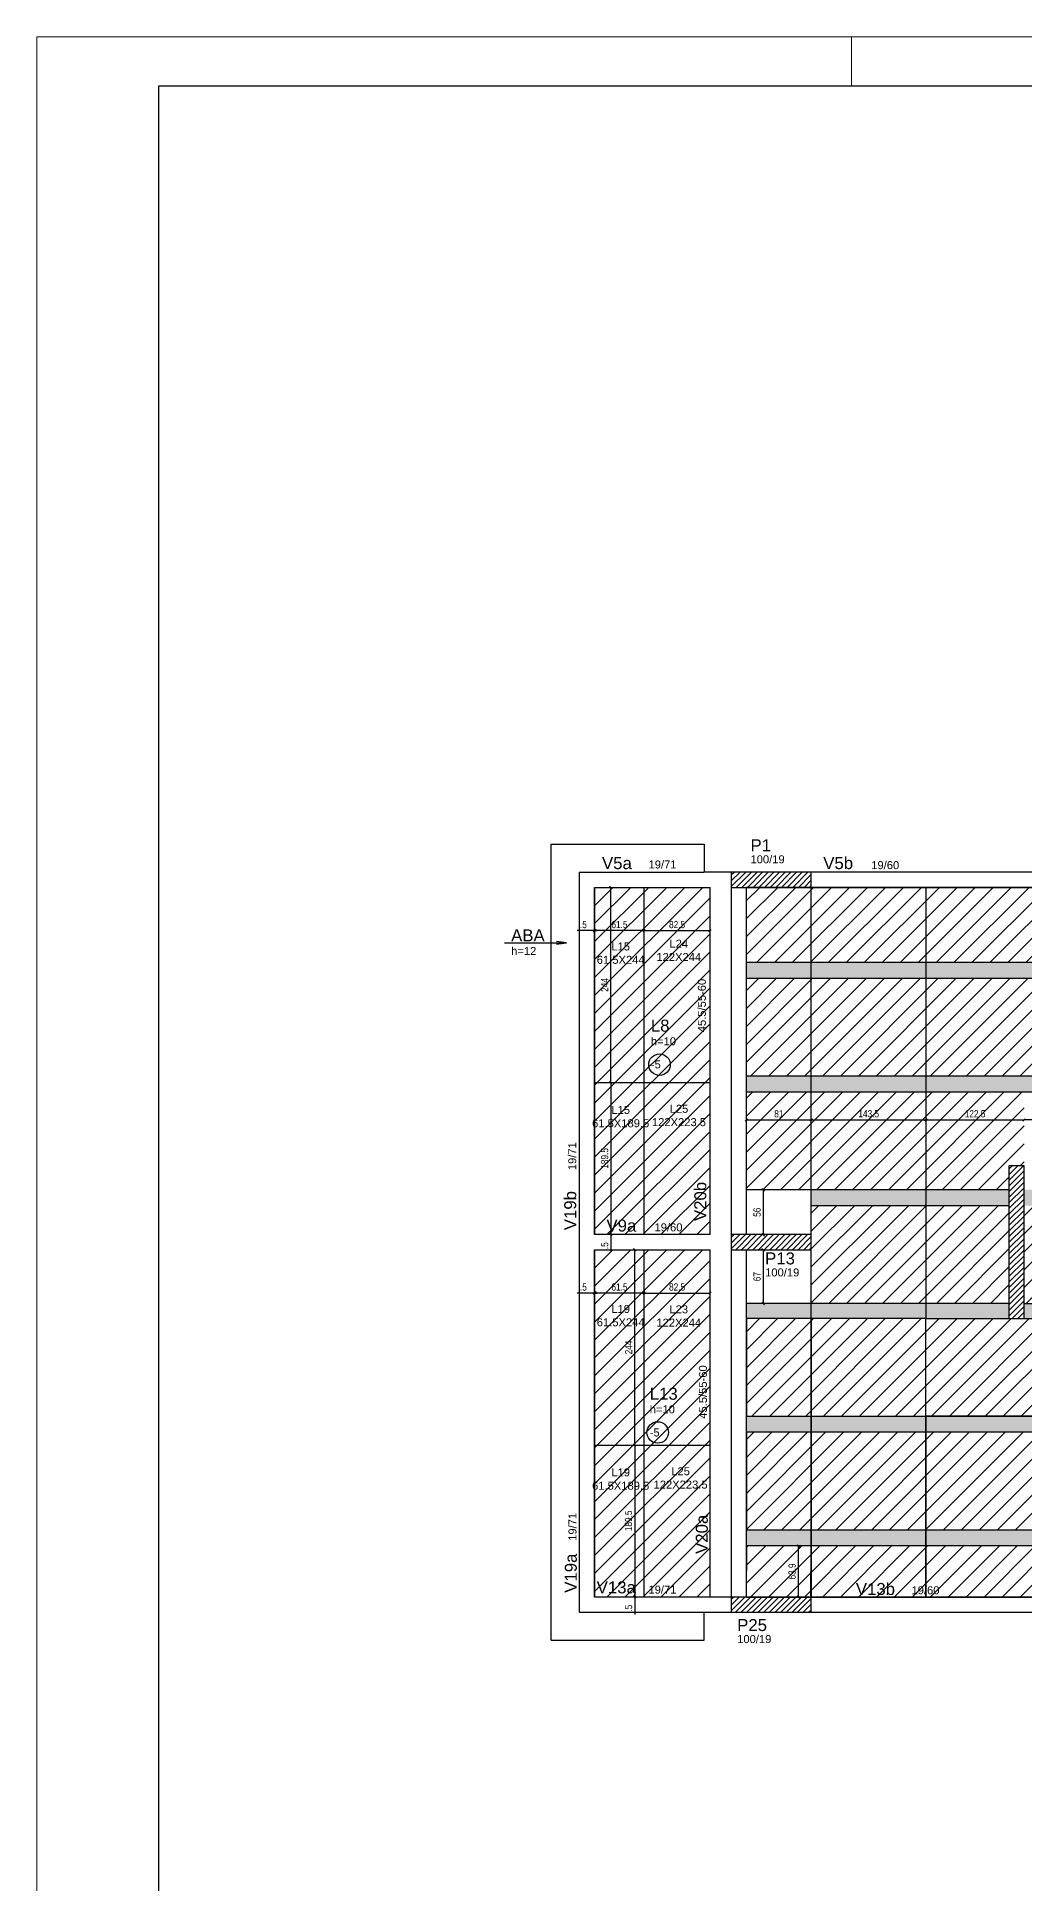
# Model space of a CAD drawing. Extents: x 2666 to 8994, y 352 to 3973.
# Drawn here: x 2666 to 3900, y 1666 to 3973 of the extents above; entities that cross this region are included whole.
import ezdxf

# ---------------------------------------------------------------- set-up
doc = ezdxf.new("R2010")
doc.units = 0
doc.linetypes.add('ESTILO_TQS_0001', pattern=[1, 0.7, -0.3])
for name, color, linetype in [('1', 1, 'Continuous'), ('3', 3, 'Continuous'), ('4', 4, 'Continuous'), ('8', 8, 'Continuous'), ('AUX00', 7, 'Continuous'), ('COTA', 241, 'Continuous'), ('ES-VIGA', 3, 'Continuous'), ('L-D', 2, 'Continuous'), ('L-N', 4, 'Continuous'), ('P-D', 2, 'Continuous'), ('Painéis', 200, 'Continuous'), ('PIL-N', 4, 'Continuous'), ('Pilares', 5, 'Continuous'), ('VIG-D', 2, 'Continuous'), ('VIG-N', 4, 'Continuous')]:
    doc.layers.add(name, color=color, linetype=linetype)
for name, color, linetype, lineweight in [('FOLHA', 255, 'Continuous', 5), ('Hachura', 251, 'Continuous', 9), ('REAPROVEITAMENTO', 251, 'Continuous', 9)]:
    doc.layers.add(name, color=color, linetype=linetype, lineweight=lineweight)
doc.styles.add('COTA TECNICA-50', font='techl___.ttf', dxfattribs={"height": 9})
doc.styles.get("Standard").update_dxf_attribs({"font": 'arial.ttf'})
doc.dimstyles.new('COTA PAINEL-50', dxfattribs={"dimtxt": 9, "dimasz": 3, "dimexe": 3, "dimexo": 3, "dimgap": 3, "dimtad": 1, "dimdec": 1, "dimzin": 12, "dimdsep": 46, "dimtxsty": 'COTA TECNICA-50', "dimblk1": 'OBLIQUE', "dimblk2": 'OBLIQUE', "dimsah": 1, "dimcen": 0.9, "dimclrd": 4, "dimclre": 4, "dimclrt": 240, "dimadec": 1, "dimazin": 3, "dimtfac": 1, "dimtdec": 1, "dimtmove": 0, "dimatfit": 3, "dimfxl": 1, "dimtolj": 1, "dimtzin": 12, "dimarcsym": 0})
pattern_1 = [(45, (333.8, -11.191), (-11.22532, 11.22532), [])]

# ---------------------------------------------------------------- blocks, each defined once
blk = doc.blocks.new('_Oblique')
at = {"color": 0, "linetype": 'ByBlock', "lineweight": -2}
blk.add_line((-0.5, -0.5), (0.5, 0.5), dxfattribs=at)
blk = doc.blocks.new('*D62')
at = {"layer": 'COTA', "color": 4, "lineweight": -2, "transparency": 16777216}
for p, q in [((3396.1, 2457), (3416, 2457)), ((3413, 2213), (3413, 2457)), ((3396.1, 2213), (3416, 2213))]:
    blk.add_line(p, q, dxfattribs=at)
at = {"layer": 'Defpoints', "color": 0, "transparency": 16777216}
for p in [(3393.1, 2457), (3413, 2457), (3393.1, 2213)]:
    blk.add_point(p, dxfattribs=at)
at = {"layer": 'COTA', "color": 4, "lineweight": -2, "transparency": 16777216, "xscale": 3, "yscale": 3, "zscale": 3}
for p, rotation in [((3413, 2457), 90), ((3413, 2213), 270)]:
    blk.add_blockref('_Oblique', p, dxfattribs=dict(at, rotation=rotation))
at = {"layer": 'COTA', "color": 240, "transparency": 16777216, "insert": (3405.4, 2335), "char_height": 9, "attachment_point": 5, "rotation": 90, "style": 'COTA TECNICA-50'}
blk.add_mtext('\\A1;244', dxfattribs=at)
blk = doc.blocks.new('*D63')
at = {"layer": 'COTA', "color": 4, "lineweight": -2, "transparency": 16777216}
blk.add_line((3424.7, 2402.9), (3363.2, 2402.9), dxfattribs=at)
at = {"layer": 'Defpoints', "color": 0, "transparency": 16777216}
for p in [(3363.2, 2402.9), (3363.2, 2402.9), (3424.7, 2402.9)]:
    blk.add_point(p, dxfattribs=at)
at = {"layer": 'COTA', "color": 4, "lineweight": -2, "transparency": 16777216, "xscale": 3, "yscale": 3, "zscale": 3, "rotation": 180}
blk.add_blockref('_Oblique', (3363.2, 2402.9), dxfattribs=at)
at = {"layer": 'COTA', "color": 4, "lineweight": -2, "transparency": 16777216, "xscale": 3, "yscale": 3, "zscale": 3}
blk.add_blockref('_Oblique', (3424.7, 2402.9), dxfattribs=at)
at = {"layer": 'COTA', "color": 240, "transparency": 16777216, "insert": (3394, 2410.5), "char_height": 9, "attachment_point": 5, "style": 'COTA TECNICA-50'}
blk.add_mtext('\\A1;61.5', dxfattribs=at)
blk = doc.blocks.new('*D64')
at = {"layer": 'COTA', "color": 4, "lineweight": -2, "transparency": 16777216}
for p, q in [((3362.7, 2402.9), (3341.1, 2402.9)), ((3363.2, 2402.9), (3362.7, 2402.9)), ((3363.2, 2402.9), (3366.2, 2402.9))]:
    blk.add_line(p, q, dxfattribs=at)
at = {"layer": 'Defpoints', "color": 0, "transparency": 16777216}
for p in [(3362.7, 2402.9), (3362.7, 2402.9), (3363.2, 2402.9)]:
    blk.add_point(p, dxfattribs=at)
at = {"layer": 'COTA', "color": 4, "lineweight": -2, "transparency": 16777216, "xscale": 3, "yscale": 3, "zscale": 3}
blk.add_blockref('_Oblique', (3362.7, 2402.9), dxfattribs=at)
at = {"layer": 'COTA', "color": 4, "lineweight": -2, "transparency": 16777216, "xscale": 3, "yscale": 3, "zscale": 3, "rotation": 180}
blk.add_blockref('_Oblique', (3363.2, 2402.9), dxfattribs=at)
at = {"layer": 'COTA', "color": 240, "transparency": 16777216, "insert": (3348.9, 2410.5), "char_height": 9, "attachment_point": 5, "style": 'COTA TECNICA-50'}
blk.add_mtext('\\A1;.5', dxfattribs=at)
blk = doc.blocks.new('*D65')
at = {"layer": 'COTA', "color": 4, "lineweight": -2, "transparency": 16777216}
for p, q in [((3396.1, 2213), (3416, 2213)), ((3413, 2213), (3413, 2023.5)), ((3396.1, 2023.5), (3416, 2023.5))]:
    blk.add_line(p, q, dxfattribs=at)
at = {"layer": 'Defpoints', "color": 0, "transparency": 16777216}
for p in [(3393.1, 2213), (3393.1, 2023.5), (3413, 2023.5)]:
    blk.add_point(p, dxfattribs=at)
at = {"layer": 'COTA', "color": 4, "lineweight": -2, "transparency": 16777216, "xscale": 3, "yscale": 3, "zscale": 3}
for p, rotation in [((3413, 2213), 90), ((3413, 2023.5), 270)]:
    blk.add_blockref('_Oblique', p, dxfattribs=dict(at, rotation=rotation))
at = {"layer": 'COTA', "color": 240, "transparency": 16777216, "insert": (3405.3, 2118.3), "char_height": 9, "attachment_point": 5, "rotation": 90, "style": 'COTA TECNICA-50'}
blk.add_mtext('\\A1;189.5', dxfattribs=at)
blk = doc.blocks.new('*D68')
at = {"layer": 'COTA', "color": 4, "lineweight": -2, "transparency": 16777216}
blk.add_line((3424.7, 2855.9), (3363.2, 2855.9), dxfattribs=at)
at = {"layer": 'Defpoints', "color": 0, "transparency": 16777216}
for p in [(3363.2, 2855.9), (3363.2, 2855.9), (3424.7, 2855.9)]:
    blk.add_point(p, dxfattribs=at)
at = {"layer": 'COTA', "color": 4, "lineweight": -2, "transparency": 16777216, "xscale": 3, "yscale": 3, "zscale": 3, "rotation": 180}
blk.add_blockref('_Oblique', (3363.2, 2855.9), dxfattribs=at)
at = {"layer": 'COTA', "color": 4, "lineweight": -2, "transparency": 16777216, "xscale": 3, "yscale": 3, "zscale": 3}
blk.add_blockref('_Oblique', (3424.7, 2855.9), dxfattribs=at)
at = {"layer": 'COTA', "color": 240, "transparency": 16777216, "insert": (3394, 2863.5), "char_height": 9, "attachment_point": 5, "style": 'COTA TECNICA-50'}
blk.add_mtext('\\A1;61.5', dxfattribs=at)
blk = doc.blocks.new('*D69')
at = {"layer": 'COTA', "color": 4, "lineweight": -2, "transparency": 16777216}
for p, q in [((3362.7, 2855.9), (3341.1, 2855.9)), ((3363.2, 2855.9), (3362.7, 2855.9)), ((3363.2, 2855.9), (3366.2, 2855.9))]:
    blk.add_line(p, q, dxfattribs=at)
at = {"layer": 'Defpoints', "color": 0, "transparency": 16777216}
for p in [(3362.7, 2855.9), (3362.7, 2855.9), (3363.2, 2855.9)]:
    blk.add_point(p, dxfattribs=at)
at = {"layer": 'COTA', "color": 4, "lineweight": -2, "transparency": 16777216, "xscale": 3, "yscale": 3, "zscale": 3}
blk.add_blockref('_Oblique', (3362.7, 2855.9), dxfattribs=at)
at = {"layer": 'COTA', "color": 4, "lineweight": -2, "transparency": 16777216, "xscale": 3, "yscale": 3, "zscale": 3, "rotation": 180}
blk.add_blockref('_Oblique', (3363.2, 2855.9), dxfattribs=at)
at = {"layer": 'COTA', "color": 240, "transparency": 16777216, "insert": (3348.9, 2863.5), "char_height": 9, "attachment_point": 5, "style": 'COTA TECNICA-50'}
blk.add_mtext('\\A1;.5', dxfattribs=at)
blk = doc.blocks.new('*D213')
at = {"layer": 'COTA', "color": 4, "lineweight": -2, "transparency": 16777216}
for p, q in [((3630.6, 2087), (3614.5, 2087)), ((3617.5, 2087), (3617.5, 2023)), ((3630.1, 2023), (3614.5, 2023))]:
    blk.add_line(p, q, dxfattribs=at)
at = {"layer": 'Defpoints', "color": 0, "transparency": 16777216}
for p in [(3633.6, 2087), (3617.5, 2023), (3633.1, 2023)]:
    blk.add_point(p, dxfattribs=at)
at = {"layer": 'COTA', "color": 4, "lineweight": -2, "transparency": 16777216, "xscale": 3, "yscale": 3, "zscale": 3}
for p, rotation in [((3617.5, 2087), 90), ((3617.5, 2023), 270)]:
    blk.add_blockref('_Oblique', p, dxfattribs=dict(at, rotation=rotation))
at = {"layer": 'COTA', "color": 240, "transparency": 16777216, "insert": (3609.8, 2055), "char_height": 9, "attachment_point": 5, "rotation": 90, "style": 'COTA TECNICA-50'}
blk.add_mtext('\\A1;63.9', dxfattribs=at)
blk = doc.blocks.new('*D76')
at = {"layer": 'COTA', "color": 4, "lineweight": -2, "transparency": 16777216}
for p, q in [((3366.2, 2910), (3386.1, 2910)), ((3383.1, 2666), (3383.1, 2910)), ((3366.2, 2666), (3386.1, 2666))]:
    blk.add_line(p, q, dxfattribs=at)
at = {"layer": 'Defpoints', "color": 0, "transparency": 16777216}
for p in [(3363.2, 2910), (3383.1, 2910), (3363.2, 2666)]:
    blk.add_point(p, dxfattribs=at)
at = {"layer": 'COTA', "color": 4, "lineweight": -2, "transparency": 16777216, "xscale": 3, "yscale": 3, "zscale": 3}
for p, rotation in [((3383.1, 2910), 90), ((3383.1, 2666), 270)]:
    blk.add_blockref('_Oblique', p, dxfattribs=dict(at, rotation=rotation))
at = {"layer": 'COTA', "color": 240, "transparency": 16777216, "insert": (3375.5, 2788), "char_height": 9, "attachment_point": 5, "rotation": 90, "style": 'COTA TECNICA-50'}
blk.add_mtext('\\A1;244', dxfattribs=at)
blk = doc.blocks.new('*D77')
at = {"layer": 'COTA', "color": 4, "lineweight": -2, "transparency": 16777216}
for p, q in [((3366.2, 2666), (3386.1, 2666)), ((3383.1, 2666), (3383.1, 2476.5)), ((3366.2, 2476.5), (3386.1, 2476.5))]:
    blk.add_line(p, q, dxfattribs=at)
at = {"layer": 'Defpoints', "color": 0, "transparency": 16777216}
for p in [(3363.2, 2666), (3363.2, 2476.5), (3383.1, 2476.5)]:
    blk.add_point(p, dxfattribs=at)
at = {"layer": 'COTA', "color": 4, "lineweight": -2, "transparency": 16777216, "xscale": 3, "yscale": 3, "zscale": 3}
for p, rotation in [((3383.1, 2666), 90), ((3383.1, 2476.5), 270)]:
    blk.add_blockref('_Oblique', p, dxfattribs=dict(at, rotation=rotation))
at = {"layer": 'COTA', "color": 240, "transparency": 16777216, "insert": (3375.5, 2571.3), "char_height": 9, "attachment_point": 5, "rotation": 90, "style": 'COTA TECNICA-50'}
blk.add_mtext('\\A1;189.5', dxfattribs=at)
blk = doc.blocks.new('*D78')
at = {"layer": 'COTA', "color": 4, "lineweight": -2, "transparency": 16777216}
for p, q in [((3383.1, 2476.5), (3383.1, 2479.5)), ((3383.1, 2476.5), (3383.1, 2476)), ((3383.1, 2476), (3383.1, 2454.4))]:
    blk.add_line(p, q, dxfattribs=at)
at = {"layer": 'Defpoints', "color": 0, "transparency": 16777216}
for p in [(3383.1, 2476.5), (3383.1, 2476), (3383.1, 2476)]:
    blk.add_point(p, dxfattribs=at)
at = {"layer": 'COTA', "color": 4, "lineweight": -2, "transparency": 16777216, "xscale": 3, "yscale": 3, "zscale": 3}
for p, rotation in [((3383.1, 2476.5), 270), ((3383.1, 2476), 90)]:
    blk.add_blockref('_Oblique', p, dxfattribs=dict(at, rotation=rotation))
at = {"layer": 'COTA', "color": 240, "transparency": 16777216, "insert": (3375.5, 2462.2), "char_height": 9, "attachment_point": 5, "rotation": 90, "style": 'COTA TECNICA-50'}
blk.add_mtext('\\A1;.5', dxfattribs=at)
blk = doc.blocks.new('*D79')
at = {"layer": 'COTA', "color": 4, "lineweight": -2, "transparency": 16777216}
for p, q in [((3413, 2023.5), (3413, 2026.5)), ((3413, 2023.5), (3413, 2023)), ((3413, 2023), (3413, 2001.4))]:
    blk.add_line(p, q, dxfattribs=at)
at = {"layer": 'Defpoints', "color": 0, "transparency": 16777216}
for p in [(3413, 2023.5), (3413, 2023), (3413, 2023)]:
    blk.add_point(p, dxfattribs=at)
at = {"layer": 'COTA', "color": 4, "lineweight": -2, "transparency": 16777216, "xscale": 3, "yscale": 3, "zscale": 3}
for p, rotation in [((3413, 2023.5), 270), ((3413, 2023), 90)]:
    blk.add_blockref('_Oblique', p, dxfattribs=dict(at, rotation=rotation))
at = {"layer": 'COTA', "color": 240, "transparency": 16777216, "insert": (3405.4, 2009.2), "char_height": 9, "attachment_point": 5, "rotation": 90, "style": 'COTA TECNICA-50'}
blk.add_mtext('\\A1;.5', dxfattribs=at)
blk = doc.blocks.new('*D88')
at = {"layer": 'COTA', "color": 4, "lineweight": -2, "transparency": 16777216}
for p, q in [((4021.2, 2619.4), (3899.7, 2619.4)), ((4021.2, 2622.4), (4021.2, 2622.4))]:
    blk.add_line(p, q, dxfattribs=at)
at = {"layer": 'Defpoints', "color": 0, "transparency": 16777216}
for p in [(3899.7, 2619.4), (3899.7, 2619.4), (4021.2, 2619.4)]:
    blk.add_point(p, dxfattribs=at)
at = {"layer": 'COTA', "color": 4, "lineweight": -2, "transparency": 16777216, "xscale": 3, "yscale": 3, "zscale": 3, "rotation": 180}
blk.add_blockref('_Oblique', (3899.7, 2619.4), dxfattribs=at)
at = {"layer": 'COTA', "color": 4, "lineweight": -2, "transparency": 16777216, "xscale": 3, "yscale": 3, "zscale": 3}
blk.add_blockref('_Oblique', (4021.2, 2619.4), dxfattribs=at)
at = {"layer": 'COTA', "color": 240, "transparency": 16777216, "insert": (3960.5, 2627), "char_height": 9, "attachment_point": 5, "style": 'COTA TECNICA-50'}
blk.add_mtext('\\A1;121.5', dxfattribs=at)
blk = doc.blocks.new('*D89')
at = {"layer": 'COTA', "color": 4, "lineweight": -2, "transparency": 16777216}
blk.add_line((3552.7, 2619.4), (3633.7, 2619.4), dxfattribs=at)
at = {"layer": 'Defpoints', "color": 0, "transparency": 16777216}
for p in [(3552.7, 2619.4), (3633.7, 2619.4), (3633.7, 2619.4)]:
    blk.add_point(p, dxfattribs=at)
at = {"layer": 'COTA', "color": 4, "lineweight": -2, "transparency": 16777216, "xscale": 3, "yscale": 3, "zscale": 3, "rotation": 180}
blk.add_blockref('_Oblique', (3552.7, 2619.4), dxfattribs=at)
at = {"layer": 'COTA', "color": 4, "lineweight": -2, "transparency": 16777216, "xscale": 3, "yscale": 3, "zscale": 3}
blk.add_blockref('_Oblique', (3633.7, 2619.4), dxfattribs=at)
at = {"layer": 'COTA', "color": 240, "transparency": 16777216, "insert": (3593.2, 2627), "char_height": 9, "attachment_point": 5, "style": 'COTA TECNICA-50'}
blk.add_mtext('\\A1;81', dxfattribs=at)
blk = doc.blocks.new('*D90')
at = {"layer": 'COTA', "color": 4, "lineweight": -2, "transparency": 16777216}
for p, q in [((3633.7, 2619.4), (3777.2, 2619.4)), ((3777.2, 2616.4), (3777.2, 2616.4))]:
    blk.add_line(p, q, dxfattribs=at)
at = {"layer": 'Defpoints', "color": 0, "transparency": 16777216}
for p in [(3633.7, 2619.4), (3777.2, 2619.4), (3777.2, 2619.4)]:
    blk.add_point(p, dxfattribs=at)
at = {"layer": 'COTA', "color": 4, "lineweight": -2, "transparency": 16777216, "xscale": 3, "yscale": 3, "zscale": 3, "rotation": 180}
blk.add_blockref('_Oblique', (3633.7, 2619.4), dxfattribs=at)
at = {"layer": 'COTA', "color": 4, "lineweight": -2, "transparency": 16777216, "xscale": 3, "yscale": 3, "zscale": 3}
blk.add_blockref('_Oblique', (3777.2, 2619.4), dxfattribs=at)
at = {"layer": 'COTA', "color": 240, "transparency": 16777216, "insert": (3705.5, 2627.1), "char_height": 9, "attachment_point": 5, "style": 'COTA TECNICA-50'}
blk.add_mtext('\\A1;143.5', dxfattribs=at)
blk = doc.blocks.new('*D91')
at = {"layer": 'COTA', "color": 4, "lineweight": -2, "transparency": 16777216}
for p, q in [((3777.2, 2619.4), (3899.7, 2619.4)), ((3777.2, 2616.4), (3777.2, 2616.4)), ((3899.7, 2622.4), (3899.7, 2622.4))]:
    blk.add_line(p, q, dxfattribs=at)
at = {"layer": 'Defpoints', "color": 0, "transparency": 16777216}
for p in [(3777.2, 2619.4), (3899.7, 2619.4), (3899.7, 2619.4)]:
    blk.add_point(p, dxfattribs=at)
at = {"layer": 'COTA', "color": 4, "lineweight": -2, "transparency": 16777216, "xscale": 3, "yscale": 3, "zscale": 3, "rotation": 180}
blk.add_blockref('_Oblique', (3777.2, 2619.4), dxfattribs=at)
at = {"layer": 'COTA', "color": 4, "lineweight": -2, "transparency": 16777216, "xscale": 3, "yscale": 3, "zscale": 3}
blk.add_blockref('_Oblique', (3899.7, 2619.4), dxfattribs=at)
at = {"layer": 'COTA', "color": 240, "transparency": 16777216, "insert": (3838.5, 2627), "char_height": 9, "attachment_point": 5, "style": 'COTA TECNICA-50'}
blk.add_mtext('\\A1;122.5', dxfattribs=at)
blk = doc.blocks.new('*D226')
at = {"layer": 'COTA', "color": 4, "lineweight": -2, "transparency": 16777216}
for p, q in [((3571.1, 2532), (3570.6, 2532)), ((3573.6, 2532), (3573.6, 2476)), ((3571.1, 2476), (3570.6, 2476))]:
    blk.add_line(p, q, dxfattribs=at)
at = {"layer": 'Defpoints', "color": 0, "transparency": 16777216}
for p in [(3574.1, 2532), (3573.6, 2476), (3574.1, 2476)]:
    blk.add_point(p, dxfattribs=at)
at = {"layer": 'COTA', "color": 4, "lineweight": -2, "transparency": 16777216, "xscale": 3, "yscale": 3, "zscale": 3}
for p, rotation in [((3573.6, 2532), 90), ((3573.6, 2476), 270)]:
    blk.add_blockref('_Oblique', p, dxfattribs=dict(at, rotation=rotation))
at = {"layer": 'COTA', "color": 240, "transparency": 16777216, "insert": (3566, 2504), "char_height": 9, "attachment_point": 5, "rotation": 90, "style": 'COTA TECNICA-50'}
blk.add_mtext('\\A1;56', dxfattribs=at)
blk = doc.blocks.new('*D108')
at = {"layer": 'COTA', "color": 4, "lineweight": -2, "transparency": 16777216}
blk.add_line((3424.7, 2855.9), (3507.2, 2855.9), dxfattribs=at)
at = {"layer": 'Defpoints', "color": 0, "transparency": 16777216}
for p in [(3424.7, 2855.9), (3507.2, 2855.9), (3507.2, 2855.9)]:
    blk.add_point(p, dxfattribs=at)
at = {"layer": 'COTA', "color": 4, "lineweight": -2, "transparency": 16777216, "xscale": 3, "yscale": 3, "zscale": 3, "rotation": 180}
blk.add_blockref('_Oblique', (3424.7, 2855.9), dxfattribs=at)
at = {"layer": 'COTA', "color": 4, "lineweight": -2, "transparency": 16777216, "xscale": 3, "yscale": 3, "zscale": 3}
blk.add_blockref('_Oblique', (3507.2, 2855.9), dxfattribs=at)
at = {"layer": 'COTA', "color": 240, "transparency": 16777216, "insert": (3466, 2863.5), "char_height": 9, "attachment_point": 5, "style": 'COTA TECNICA-50'}
blk.add_mtext('\\A1;82.5', dxfattribs=at)
blk = doc.blocks.new('*D232')
at = {"layer": 'COTA', "color": 4, "lineweight": -2, "transparency": 16777216}
for p, q in [((3571.7, 2457), (3570.6, 2457)), ((3573.6, 2457), (3573.6, 2390)), ((3571.7, 2390), (3570.6, 2390))]:
    blk.add_line(p, q, dxfattribs=at)
at = {"layer": 'Defpoints', "color": 0, "transparency": 16777216}
for p in [(3574.7, 2457), (3573.6, 2390), (3574.7, 2390)]:
    blk.add_point(p, dxfattribs=at)
at = {"layer": 'COTA', "color": 4, "lineweight": -2, "transparency": 16777216, "xscale": 3, "yscale": 3, "zscale": 3}
for p, rotation in [((3573.6, 2457), 90), ((3573.6, 2390), 270)]:
    blk.add_blockref('_Oblique', p, dxfattribs=dict(at, rotation=rotation))
at = {"layer": 'COTA', "color": 240, "transparency": 16777216, "insert": (3566, 2423.5), "char_height": 9, "attachment_point": 5, "rotation": 90, "style": 'COTA TECNICA-50'}
blk.add_mtext('\\A1;67', dxfattribs=at)
blk = doc.blocks.new('*D233')
at = {"layer": 'COTA', "color": 4, "lineweight": -2, "transparency": 16777216}
for p, q in [((3424.7, 2402.9), (3507.2, 2402.9)), ((3424.7, 2399.9), (3424.7, 2399.9)), ((3507.2, 2399.9), (3507.2, 2399.9))]:
    blk.add_line(p, q, dxfattribs=at)
at = {"layer": 'Defpoints', "color": 0, "transparency": 16777216}
for p in [(3424.7, 2402.9), (3507.2, 2402.9), (3507.2, 2402.9)]:
    blk.add_point(p, dxfattribs=at)
at = {"layer": 'COTA', "color": 4, "lineweight": -2, "transparency": 16777216, "xscale": 3, "yscale": 3, "zscale": 3, "rotation": 180}
blk.add_blockref('_Oblique', (3424.7, 2402.9), dxfattribs=at)
at = {"layer": 'COTA', "color": 4, "lineweight": -2, "transparency": 16777216, "xscale": 3, "yscale": 3, "zscale": 3}
blk.add_blockref('_Oblique', (3507.2, 2402.9), dxfattribs=at)
at = {"layer": 'COTA', "color": 240, "transparency": 16777216, "insert": (3466, 2410.5), "char_height": 9, "attachment_point": 5, "style": 'COTA TECNICA-50'}
blk.add_mtext('\\A1;82.5', dxfattribs=at)

msp = doc.modelspace()

# ---------------------------------------------------------------- hatches: boundary and pattern name
at = {"layer": 'Hachura', "linetype": 'ByBlock'}
h = msp.add_hatch(color=256, dxfattribs=at)
h.dxf.hatch_style = 1
h.paths.add_polyline_path([(3552.72, 2816.04), (3552.72, 2796), (5485.22, 2796), (5485.22, 2816.04)])
h = msp.add_hatch(color=256, dxfattribs=at)
h.dxf.hatch_style = 1
h.paths.add_polyline_path([(3552.72, 2674.04), (3552.72, 2654), (5485.22, 2654), (5485.22, 2674.04)])
h = msp.add_hatch(color=256, dxfattribs=at)
h.dxf.hatch_style = 1
h.paths.add_polyline_path([(3899.72, 2532.04), (3899.72, 2512), (5485.22, 2512), (5485.22, 2532.04)])
h.paths.add_polyline_path([(3633.73, 2532.04), (3633.73, 2512), (3880.72, 2512), (3880.72, 2532.04)])
h = msp.add_hatch(color=256, dxfattribs=at)
h.dxf.hatch_style = 1
h.paths.add_polyline_path([(3880.71, 2390.04), (3552.72, 2390.04), (3552.72, 2371.03), (3633.64, 2371.03), (3777, 2371.03), (3880.71, 2371.03)])
h = msp.add_hatch(color=256, dxfattribs=at)
h.dxf.hatch_style = 1
h.paths.add_polyline_path([(4470.72, 2390.04), (3899.71, 2390.04), (3899.71, 2371.04), (4470.72, 2371.04)])
h = msp.add_hatch(color=256, dxfattribs=at)
h.dxf.hatch_style = 1
h.paths.add_polyline_path([(3552.72, 2249.03), (3552.72, 2229), (3633.71, 2229), (3633.71, 2249.03)])
h = msp.add_hatch(color=256, dxfattribs=at)
h.dxf.hatch_style = 1
h.paths.add_polyline_path([(3633.71, 2249.03), (3633.71, 2229), (3777.07, 2229), (3777.07, 2249.03)])
h = msp.add_hatch(color=256, dxfattribs=at)
h.dxf.hatch_style = 1
h.paths.add_polyline_path([(4021.07, 2249.03), (4021.07, 2229), (3777, 2229), (3777, 2249.03)])
h = msp.add_hatch(color=256, dxfattribs=at)
h.dxf.hatch_style = 1
h.paths.add_polyline_path([(3552.72, 2107), (3552.72, 2086.96), (3633.64, 2086.96), (3633.64, 2107)])
h = msp.add_hatch(color=256, dxfattribs=at)
h.dxf.hatch_style = 1
h.paths.add_polyline_path([(3633.64, 2107), (3633.64, 2086.96), (3777, 2086.96), (3777, 2107)])
h = msp.add_hatch(color=256, dxfattribs=at)
h.dxf.hatch_style = 1
h.paths.add_polyline_path([(4021, 2107), (4021, 2086.96), (3776.93, 2086.96), (3776.93, 2107)])
at = {"layer": 'REAPROVEITAMENTO', "linetype": 'ByBlock'}
h = msp.add_hatch(dxfattribs=at)
h.set_pattern_fill('ANSI31', color=256, scale=5, style=2)
h.set_pattern_definition([(45, (333.8, 441.809), (-11.22532, 11.22532), [])])
h.paths.add_polyline_path([(3363.22, 2476.03), (3507.21, 2476.03), (3507.21, 2910.03), (3363.22, 2910.03)])
h = msp.add_hatch(dxfattribs=at)
h.set_pattern_fill('ANSI31', color=256, scale=5, style=2)
h.set_pattern_definition(pattern_1)
h.paths.add_polyline_path([(5485.22, 2910.03), (3633.72, 2910.03), (3552.72, 2910.03), (3552.72, 2816.04), (5485.22, 2816.04)])
h = msp.add_hatch(dxfattribs=at)
h.set_pattern_fill('ANSI31', color=256, scale=5, style=2)
h.set_pattern_definition(pattern_1)
h.paths.add_polyline_path([(5485.22, 2796.04), (3552.72, 2796.04), (3552.72, 2674.04), (5485.22, 2674.04)])
h = msp.add_hatch(dxfattribs=at)
h.set_pattern_fill('ANSI31', color=256, scale=5, style=2)
h.set_pattern_definition(pattern_1)
h.paths.add_polyline_path([(3899.72, 2654.04), (3552.72, 2654.04), (3552.72, 2532.04), (3880.71, 2532.04), (3880.71, 2562.03), (3899.72, 2562.03)])
h.paths.add_polyline_path([(3820.72, 2618.14), (3855.72, 2618.14), (3855.72, 2636.67), (3820.72, 2636.67)], flags=16)
h = msp.add_hatch(dxfattribs=at)
h.set_pattern_fill('ANSI31', color=256, scale=5, style=2)
h.set_pattern_definition(pattern_1)
h.paths.add_polyline_path([(3880.71, 2512.04), (3633.73, 2512.04), (3633.73, 2390.04), (3880.71, 2390.04)])
h = msp.add_hatch(dxfattribs=at)
h.set_pattern_fill('ANSI31', color=256, scale=5, style=2)
h.set_pattern_definition(pattern_1)
h.paths.add_polyline_path([(5485.22, 2512.04), (3899.71, 2512.04), (3899.71, 2390.04), (5485.22, 2390.04)])
h = msp.add_hatch(dxfattribs=at)
h.set_pattern_fill('ANSI31', color=256, scale=5, style=2)
h.set_pattern_definition(pattern_1)
h.paths.add_polyline_path([(3363.22, 2023.03), (3507.21, 2023.03), (3507.21, 2457.03), (3363.22, 2457.03)])
h = msp.add_hatch(dxfattribs=at)
h.set_pattern_fill('ANSI31', color=256, scale=5, style=2)
h.set_pattern_definition(pattern_1)
h.paths.add_polyline_path([(5485.22, 2248.84), (5485.22, 2370.84), (3552.72, 2371.03), (3552.72, 2249.03)])
h = msp.add_hatch(dxfattribs=at)
h.set_pattern_fill('ANSI31', color=256, scale=5, style=2)
h.set_pattern_definition(pattern_1)
h.paths.add_polyline_path([(5485.22, 2107), (5485.22, 2229), (3552.72, 2229), (3552.72, 2107)])
h = msp.add_hatch(dxfattribs=at)
h.set_pattern_fill('ANSI31', color=256, scale=5, style=2)
h.set_pattern_definition(pattern_1)
h.paths.add_polyline_path([(5485.22, 2086.96), (3552.72, 2086.96), (3552.72, 2023.03), (5485.22, 2023.03)])

# ---------------------------------------------------------------- linework, layer by layer
at = {"color": 30}
for p, q in [((2818.27, 3911.89), (8932.95, 3911.89)), ((2818.27, 412.56), (2818.27, 3911.89))]:
    msp.add_line(p, q, dxfattribs=at)
at = {"layer": '1', "linetype": 'Continuous'}
msp.add_lwpolyline([(3250.18, 2840.61), (3327.81, 2840.61), (3315.41, 2838.98), (3327.81, 2840.61), (3315.41, 2842.25)], dxfattribs=at)
at = {"layer": '3', "linetype": 'ESTILO_TQS_0001'}
msp.add_line((3343.72, 2929.03), (3499.72, 2929.03), dxfattribs=at)
for points in [[(3343.72, 2929.03), (3343.72, 2466.53)], [(3533.72, 2910.03), (3533.72, 2476.03)], [(3343.72, 2466.53), (3343.72, 2004.03)]]:
    msp.add_lwpolyline(points, dxfattribs=at)
at = {"layer": '3', "linetype": 'Continuous'}
for centre in [(3444.05, 2688.45), (3441.82, 2228.75)]:
    msp.add_circle(centre, 13.42, dxfattribs=at)
at = {"layer": '8', "linetype": 'Continuous'}
for p, q in [((3533.72, 2910.99), (3551.76, 2929.03)), ((3533.72, 2918.06), (3544.69, 2929.03)), ((3533.72, 2925.13), (3537.62, 2929.03)), ((3533.72, 2929.03), (3533.72, 2929.03)), ((3533.72, 2929.03), (3533.72, 2929.03)), ((3539.83, 2910.03), (3558.83, 2929.03)), ((3546.9, 2910.03), (3565.9, 2929.03)), ((3553.97, 2910.03), (3572.97, 2929.03)), ((3561.04, 2910.03), (3580.04, 2929.03)), ((3568.11, 2910.03), (3587.11, 2929.03)), ((3575.18, 2910.03), (3594.18, 2929.03)), ((3582.26, 2910.03), (3601.26, 2929.03)), ((3583.72, 2919.53), (3583.72, 2919.53)), ((3589.33, 2910.03), (3608.33, 2929.03)), ((3596.4, 2910.03), (3615.4, 2929.03)), ((3603.47, 2910.03), (3622.47, 2929.03)), ((3610.54, 2910.03), (3629.54, 2929.03)), ((3617.61, 2910.03), (3633.72, 2926.14)), ((3624.68, 2910.03), (3633.72, 2919.07)), ((3631.75, 2910.03), (3633.72, 2912)), ((3633.72, 2929.03), (3633.72, 2929.03)), ((3633.72, 2929.03), (3633.72, 2929.03)), ((3633.72, 2929.03), (3633.72, 2929.03)), ((3633.72, 2910.03), (3633.72, 2910.03)), ((3880.71, 2543.81), (3898.94, 2562.03)), ((3880.71, 2550.88), (3891.86, 2562.03)), ((3880.71, 2557.95), (3884.79, 2562.03)), ((3880.71, 2562.03), (3880.71, 2562.03)), ((3880.71, 2562.03), (3880.71, 2562.03)), ((3880.71, 2562.03), (3880.71, 2562.03)), ((3880.71, 2562.03), (3880.71, 2562.03)), ((3880.71, 2536.74), (3899.71, 2555.74)), ((3880.71, 2529.67), (3899.71, 2548.67)), ((3880.71, 2522.6), (3899.71, 2541.6)), ((3880.71, 2515.53), (3899.71, 2534.53)), ((3880.71, 2508.45), (3899.71, 2527.45)), ((3880.71, 2501.38), (3899.71, 2520.38)), ((3880.71, 2494.31), (3899.71, 2513.31)), ((3880.71, 2487.24), (3899.71, 2506.24)), ((3880.71, 2480.17), (3899.71, 2499.17)), ((3880.71, 2473.1), (3899.71, 2492.1)), ((3533.72, 2458.44), (3551.31, 2476.03)), ((3533.72, 2465.51), (3544.24, 2476.03)), ((3533.72, 2472.59), (3537.16, 2476.03)), ((3539.38, 2457.03), (3558.38, 2476.03)), ((3546.45, 2457.03), (3565.45, 2476.03)), ((3552.72, 2476.03), (3552.72, 2476.03)), ((3553.52, 2457.03), (3572.52, 2476.03)), ((3560.59, 2457.03), (3579.59, 2476.03)), ((3567.66, 2457.03), (3586.66, 2476.03)), ((3574.73, 2457.03), (3593.73, 2476.03)), ((3581.8, 2457.03), (3600.8, 2476.03)), ((3588.87, 2457.03), (3607.87, 2476.03)), ((3595.95, 2457.03), (3614.95, 2476.03)), ((3603.02, 2457.03), (3622.02, 2476.03)), ((3610.09, 2457.03), (3629.09, 2476.03)), ((3617.16, 2457.03), (3633.72, 2473.59)), ((3633.72, 2476.03), (3633.72, 2476.03)), ((3633.72, 2476.03), (3633.72, 2476.03)), ((3633.72, 2476.03), (3633.72, 2476.03)), ((3633.72, 2476.03), (3633.72, 2476.03)), ((3880.71, 2466.03), (3899.71, 2485.03)), ((3880.71, 2458.96), (3899.71, 2477.96)), ((3880.71, 2451.89), (3899.71, 2470.89)), ((3583.72, 2466.53), (3583.72, 2466.53)), ((3624.23, 2457.03), (3633.72, 2466.52)), ((3631.3, 2457.03), (3633.72, 2459.45)), ((3633.72, 2457.03), (3633.72, 2457.03)), ((3633.72, 2457.03), (3633.72, 2457.03)), ((3880.71, 2444.81), (3899.71, 2463.81)), ((3880.71, 2437.74), (3899.71, 2456.74)), ((3880.71, 2430.67), (3899.71, 2449.67)), ((3880.71, 2423.6), (3899.71, 2442.6)), ((3880.71, 2416.53), (3899.71, 2435.53)), ((3880.71, 2409.46), (3899.71, 2428.46)), ((3880.71, 2402.39), (3899.71, 2421.39)), ((3880.71, 2395.32), (3899.71, 2414.32)), ((3880.71, 2388.25), (3899.71, 2407.25)), ((3880.71, 2381.17), (3899.71, 2400.17)), ((3880.71, 2374.1), (3899.71, 2393.1)), ((3884.71, 2371.03), (3899.71, 2386.03)), ((3891.78, 2371.03), (3899.71, 2378.96)), ((3880.71, 2371.03), (3880.71, 2371.03)), ((3880.71, 2371.03), (3880.71, 2371.03)), ((3898.85, 2371.03), (3899.71, 2371.89)), ((3899.71, 2371.03), (3899.71, 2371.03)), ((3533.72, 2005.89), (3550.85, 2023.03)), ((3533.72, 2012.97), (3543.78, 2023.03)), ((3533.72, 2020.04), (3536.71, 2023.03)), ((3538.93, 2004.03), (3557.93, 2023.03)), ((3546, 2004.03), (3565, 2023.03)), ((3553.07, 2004.03), (3572.07, 2023.03)), ((3560.14, 2004.03), (3579.14, 2023.03)), ((3567.21, 2004.03), (3586.21, 2023.03)), ((3574.28, 2004.03), (3593.28, 2023.03)), ((3581.35, 2004.03), (3600.35, 2023.03)), ((3583.72, 2013.53), (3583.72, 2013.53)), ((3588.42, 2004.03), (3607.42, 2023.03)), ((3595.49, 2004.03), (3614.49, 2023.03)), ((3602.57, 2004.03), (3621.57, 2023.03)), ((3609.64, 2004.03), (3628.64, 2023.03)), ((3616.71, 2004.03), (3633.72, 2021.04)), ((3623.78, 2004.03), (3633.72, 2013.97)), ((3633.72, 2023.03), (3633.72, 2023.03)), ((3633.72, 2023.03), (3633.72, 2023.03)), ((3533.72, 2004.03), (3533.72, 2004.03)), ((3533.72, 2004.03), (3533.72, 2004.03)), ((3630.85, 2004.03), (3633.72, 2006.9)), ((3633.72, 2004.03), (3633.72, 2004.03)), ((3633.72, 2004.03), (3633.72, 2004.03))]:
    msp.add_line(p, q, dxfattribs=at)
at = {"layer": 'ES-VIGA'}
for p, q in [((3308.72, 1969.03), (3308.72, 2964.03)), ((3308.72, 2964.03), (3499.72, 2964.03)), ((3499.72, 2964.03), (3499.72, 2929.03)), ((3507.21, 2476.03), (3507.21, 2910.03)), ((3507.21, 2023.03), (3507.21, 2457.03)), ((3343.72, 2004.03), (3499.72, 2004.03)), ((3499.72, 1969.03), (3499.72, 2004.03)), ((3308.72, 1969.03), (3499.72, 1969.03))]:
    msp.add_line(p, q, dxfattribs=at)
for points in [[(3362.72, 2910.03), (3507.21, 2910.03)], [(3362.72, 2476.03), (3362.72, 2910.03)], [(3533.72, 2929.03), (3499.72, 2929.03)], [(3552.72, 2476.03), (3552.72, 2910.03)], [(4024.22, 2929.03), (3633.72, 2929.03)], [(3633.72, 2910.03), (4024.22, 2910.03)], [(3507.21, 2476.03), (3362.72, 2476.03)], [(3362.72, 2457.03), (3507.21, 2457.03)], [(3362.72, 2023.03), (3362.72, 2457.03)], [(3533.72, 2457.03), (3533.72, 2023.03)], [(3552.72, 2023.03), (3552.72, 2457.03)], [(3533.72, 2023.03), (3362.72, 2023.03)], [(4024.21, 2023.03), (3633.72, 2023.03)], [(3499.72, 2004.03), (3533.72, 2004.03)], [(3633.72, 2004.03), (4024.21, 2004.03)]]:
    msp.add_lwpolyline(points, dxfattribs=at)
at = {"layer": 'FOLHA'}
for p, q in [((2665.86, 3972.85), (8993.91, 3972.85)), ((3683.96, 3911.89), (3683.96, 3972.85))]:
    msp.add_line(p, q, dxfattribs=at)
at = {"layer": 'FOLHA', "lineweight": 5}
msp.add_line((2665.86, 351.6), (2665.86, 3972.85), dxfattribs=at)
at = {"layer": 'Painéis'}
for p, q in [((3363.22, 2476.03), (3363.22, 2910.03)), ((3424.72, 2476.03), (3424.72, 2910.03)), ((5485.22, 2910.03), (3552.72, 2910.03)), ((3552.72, 2476.03), (3552.72, 2910.03)), ((3633.73, 2371.03), (3633.73, 2910.03)), ((3777.22, 2371.03), (3777.22, 2910.03)), ((5485.22, 2816.04), (3552.72, 2816.04)), ((5485.22, 2796.04), (3552.72, 2796.04)), ((3363.22, 2666.03), (3507.21, 2666.03)), ((5485.22, 2674.04), (3552.72, 2674.04)), ((5485.22, 2654.04), (3552.72, 2654.04)), ((3880.72, 2532.04), (3552.72, 2532.04)), ((3880.72, 2512.04), (3633.73, 2512.04)), ((3363.22, 2023.03), (3363.22, 2457.03)), ((3424.72, 2023.03), (3424.72, 2457.03)), ((3507.21, 2023.03), (3507.21, 2457.03)), ((3880.71, 2390.04), (3552.72, 2390.04)), ((3899.71, 2390.04), (5485.22, 2390.03)), ((3899.71, 2371.04), (5485.22, 2371.03)), ((3363.22, 2213.03), (3507.21, 2213.03))]:
    msp.add_line(p, q, dxfattribs=at)
for points in [[(3633.64, 2249.03), (3633.64, 2371.03), (3552.72, 2371.03), (3552.72, 2249.03)], [(3777, 2249.03), (3777, 2371.03), (3633.64, 2371.03), (3633.64, 2249.03)], [(3777, 2371.03), (4021.08, 2371.03), (4021.08, 2249.03), (3777, 2249.03)], [(3633.71, 2249.03), (3633.71, 2229), (3552.72, 2229), (3552.72, 2249.03)], [(3777.07, 2249.03), (3777.07, 2229), (3633.64, 2229), (3633.64, 2249.03)], [(4021.07, 2249.03), (4021.07, 2229), (3777, 2229), (3777, 2249.03)], [(3633.64, 2107), (3633.64, 2229), (3552.72, 2229), (3552.72, 2107)], [(3777, 2107), (3777, 2229), (3633.64, 2229), (3633.64, 2107)], [(4021, 2107), (4021, 2229), (3777, 2229), (3777, 2107)], [(3633.64, 2107), (3633.64, 2086.96), (3552.72, 2086.96), (3552.72, 2107)], [(3777, 2107), (3777, 2086.96), (3633.58, 2086.96), (3633.58, 2107)], [(4021, 2107), (4021, 2086.96), (3776.93, 2086.96), (3776.93, 2107)], [(3633.58, 2086.96), (3552.97, 2086.96), (3552.46, 2023.03), (3633.06, 2023.03)], [(3633.58, 2023.03), (3776.93, 2023.03), (3776.93, 2086.96), (3633.58, 2086.96)], [(3776.93, 2023.03), (4020.93, 2023.03), (4020.93, 2086.96), (3776.93, 2086.96)]]:
    msp.add_lwpolyline(points, close=True, dxfattribs=at)
at = {"layer": 'Pilares'}
for points in [[(3533.72, 2910.03), (3633.72, 2910.03), (3633.72, 2929.03), (3533.72, 2929.03), (3533.72, 2910.03)], [(3880.71, 2371.03), (3899.71, 2371.03), (3899.71, 2562.03), (3880.71, 2562.03), (3880.71, 2371.03)], [(3533.72, 2457.03), (3633.72, 2457.03), (3633.72, 2476.03), (3533.72, 2476.03), (3533.72, 2457.03)], [(3533.72, 2004.03), (3633.72, 2004.03), (3633.72, 2023.03), (3533.72, 2023.03), (3533.72, 2004.03)]]:
    msp.add_lwpolyline(points, dxfattribs=at)

# ---------------------------------------------------------------- texts
at = {"layer": '3', "linetype": 'Continuous'}
for s, p in [('h=12', (3258.59, 2825.49)), ('-5', (3433.22, 2683.74)), ('-5', (3431.82, 2223.75))]:
    msp.add_text(s, height=10, dxfattribs=at).set_placement(p)
at = {"layer": '4', "linetype": 'Continuous'}
msp.add_text('ABA', height=15, dxfattribs=at).set_placement((3258.59, 2842.49))
at = {"layer": 'AUX00', "char_height": 10, "attachment_point": 1}
for s, insert in [('\\pxqc;L15^J61.5X244', (3360.18, 2841.12)), ('\\pxqc;L24^J122X244', (3432.75, 2844.61)), ('\\pxqc;L15^J61.5X189.5', (3360.18, 2636.87)), ('\\pxqc;L25^J122X223.5', (3433.03, 2638.26)), ('\\pxqc;L19^J61.5X244', (3360.18, 2388.12)), ('\\pxqc;L23^J122X244', (3432.75, 2387.61)), ('\\pxqc;L19^J61.5X189.5', (3360.18, 2183.87)), ('\\pxqc;L25^J122X223.5', (3435.07, 2185.25))]:
    msp.add_mtext_dynamic_manual_height_columns(s, width=70.6838, gutter_width=12.5, heights=[0], dxfattribs=dict(at, insert=insert))
at = {"layer": 'L-D', "linetype": 'Continuous'}
for p in [(3433.22, 2712.64), (3431.82, 2252.65)]:
    msp.add_text('h=10', height=10, dxfattribs=at).set_placement(p)
at = {"layer": 'L-N', "linetype": 'Continuous'}
for s, p in [('L8', (3433.22, 2729.64)), ('L13', (3431.82, 2269.65))]:
    msp.add_text(s, height=15, dxfattribs=at).set_placement(p)
at = {"layer": 'P-D', "linetype": 'Continuous'}
for p in [(3557.78, 2940.08), (3576.03, 2423.77), (3541.12, 1965.55)]:
    msp.add_text('100/19', height=10, dxfattribs=at).set_placement(p)
at = {"layer": 'PIL-N', "linetype": 'Continuous'}
for s, p in [('P1', (3557.78, 2955.08)), ('P13', (3576.03, 2438.77)), ('P25', (3541.12, 1980.55))]:
    msp.add_text(s, height=15, dxfattribs=at).set_placement(p)
at = {"layer": 'VIG-D', "linetype": 'Continuous'}
for s, p in [('19/71', (3430.33, 2933.59)), ('19/60', (3708.72, 2932.78)), ('19/60', (3437.81, 2480.1)), ('19/71', (3430.21, 2027.29)), ('19/60', (3759.02, 2026.5))]:
    msp.add_text(s, height=10, dxfattribs=at).set_placement(p)
for s, p in [('45.5/55-60', (3501.94, 2728.92)), ('19/71', (3339.97, 2556.53)), ('45.5/55-60', (3503.25, 2245.9)), ('19/71', (3340.28, 2093.34))]:
    msp.add_text(s, height=10, rotation=90, dxfattribs=at).set_placement(p)
at = {"layer": 'VIG-N', "linetype": 'Continuous'}
for s, p in [('V5a', (3372.18, 2932.78)), ('V5b', (3648.72, 2932.78)), ('V9a', (3377.72, 2479.78)), ('V13a', (3365.53, 2027.66)), ('V13b', (3689.48, 2025.64))]:
    msp.add_text(s, height=15, dxfattribs=at).set_placement(p)
for s, p in [('V20b', (3502.51, 2492.99)), ('V19b', (3339.97, 2481.53)), ('V20a', (3504.38, 2076.99)), ('V19a', (3340.67, 2028.4))]:
    msp.add_text(s, height=15, rotation=90, dxfattribs=at).set_placement(p)

# ---------------------------------------------------------------- dimensions: what is measured, and where the dimension line sits
at = {"layer": 'COTA'}
for base, p1, p2, picture, middle in [((3383.1, 2910.03), (3363.22, 2666.03), (3363.22, 2910.03), '*D76', (3375.53, 2788.03)), ((3383.1, 2476.54), (3363.22, 2666.03), (3363.22, 2476.54), '*D77', (3375.47, 2571.28)), ((3573.6, 2476.03), (3574.08, 2532.04), (3574.08, 2476.03), '*D226', (3566, 2504.04)), ((3383.1, 2476.03), (3383.1, 2476.54), (3383.1, 2476.03), '*D78', (3375.5, 2462.24)), ((3412.97, 2457.03), (3393.09, 2213.03), (3393.09, 2457.03), '*D62', (3405.4, 2335.03)), ((3573.6, 2390.04), (3574.73, 2457.03), (3574.73, 2390.04), '*D232', (3566, 2423.53)), ((3412.97, 2023.54), (3393.09, 2213.03), (3393.09, 2023.54), '*D65', (3405.34, 2118.28)), ((3617.55, 2023.03), (3633.58, 2086.96), (3633.06, 2023.03), '*D213', (3609.82, 2055)), ((3412.97, 2023.03), (3412.97, 2023.54), (3412.97, 2023.03), '*D79', (3405.37, 2009.24))]:
    dim = msp.add_linear_dim(base=base, p1=p1, p2=p2, angle=90, dimstyle='COTA PAINEL-50', dxfattribs=at)
    dim.commit()
    dim.dimension.update_dxf_attribs({"geometry": picture, "text_midpoint": middle})
for base, p1, p2, picture, middle in [((3362.72, 2855.87), (3363.22, 2855.87), (3362.72, 2855.87), '*D69', (3348.92, 2863.47)), ((3363.22, 2855.87), (3424.72, 2855.87), (3363.22, 2855.87), '*D68', (3393.97, 2863.47)), ((3507.21, 2855.87), (3424.72, 2855.87), (3507.21, 2855.87), '*D108', (3465.96, 2863.49)), ((3633.73, 2619.38), (3552.72, 2619.38), (3633.73, 2619.38), '*D89', (3593.22, 2626.97)), ((3362.72, 2402.87), (3363.22, 2402.87), (3362.72, 2402.87), '*D64', (3348.92, 2410.47)), ((3363.22, 2402.87), (3424.72, 2402.87), (3363.22, 2402.87), '*D63', (3393.97, 2410.47)), ((3507.21, 2402.87), (3424.72, 2402.87), (3507.21, 2402.87), '*D233', (3465.97, 2410.49))]:
    dim = msp.add_linear_dim(base=base, p1=p1, p2=p2, dimstyle='COTA PAINEL-50', dxfattribs=at)
    dim.commit()
    dim.dimension.update_dxf_attribs({"geometry": picture, "text_midpoint": middle})
for base, p1, p2, picture, middle in [((3777.22, 2619.38), (3633.73, 2619.38), (3777.22, 2619.38), '*D90', (3705.47, 2627.08)), ((3899.72, 2619.38), (3777.22, 2619.38), (3899.72, 2619.38), '*D91', (3838.47, 2626.98)), ((3899.72, 2619.38), (4021.22, 2619.38), (3899.72, 2619.38), '*D88', (3960.47, 2626.98))]:
    dim = msp.add_linear_dim(base=base, p1=p1, p2=p2, dimstyle='COTA PAINEL-50', override={"dimtmove": 1}, dxfattribs=at)
    dim.commit()
    dim.dimension.update_dxf_attribs({"geometry": picture, "text_midpoint": middle})

doc.saveas('drawing.dxf')
